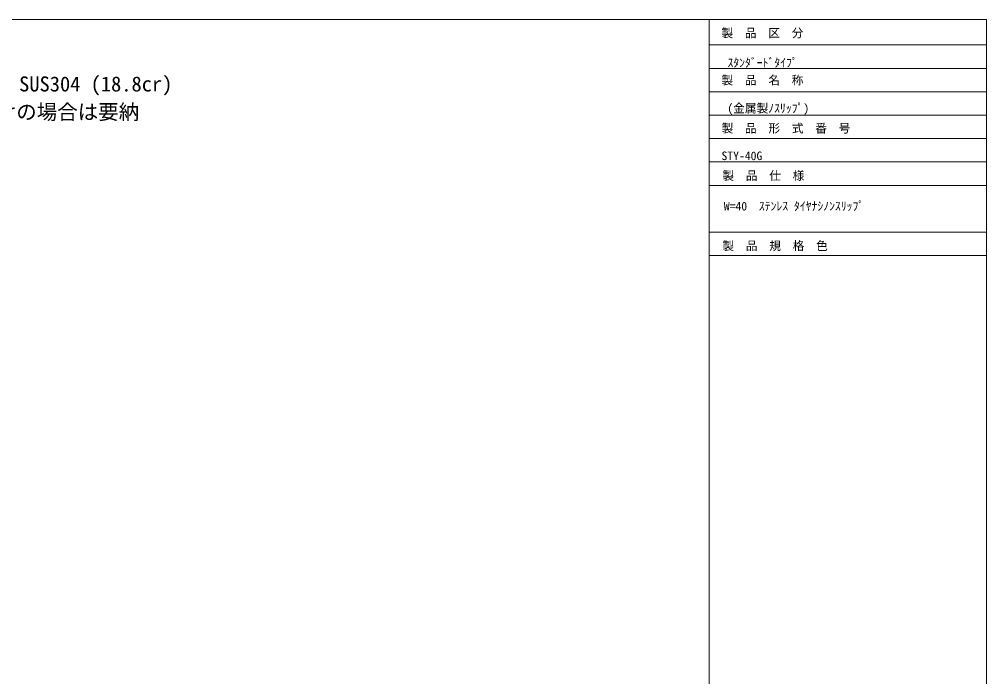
# Model space of a CAD drawing. Units: millimetres, scale not verified. Extents: x -101 to 101, y -70 to 70.
# Drawn here: x -2.1 to 101.2, y 0 to 70.2 of the extents above; entities that cross this region are included whole.
import ezdxf
from ezdxf.enums import TextEntityAlignment as Align

# ---------------------------------------------------------------- set-up
doc = ezdxf.new("R2010")
doc.units = ezdxf.units.MM
doc.header["$LTSCALE"] = 0.5
doc.layers.add('0-A_一般', color=140, linetype='Continuous', lineweight=18)
doc.styles.add('ＭＳ ゴシック', font='')
doc.styles.get('ＭＳ ゴシック').set_extended_font_data('MS Gothic')

msp = doc.modelspace()

# ---------------------------------------------------------------- linework, layer by layer
at = {"layer": '0-A_一般', "color": 7}
for points in [[(-101.25, 70.25), (101.25, 70.25), (101.25, -70.25), (-101.25, -70.25)], [(71.6144, 70.25), (101.25, 70.25), (101.25, 67.5091), (71.6144, 67.5091)], [(71.6144, 67.5091), (101.25, 67.5091), (101.25, 65.0091), (71.6144, 65.0091)], [(71.6144, 65.0091), (101.25, 65.0091), (101.25, 62.5091), (71.6144, 62.5091)], [(71.6144, 62.5091), (101.25, 62.5091), (101.25, 60.0091), (71.6144, 60.0091)], [(71.6144, 60.0091), (101.25, 60.0091), (101.25, 57.5091), (71.6144, 57.5091)], [(71.6144, 57.5091), (101.25, 57.5091), (101.25, 55.0091), (71.6144, 55.0091)], [(71.6144, 55.0091), (101.25, 55.0091), (101.25, 52.5091), (71.6144, 52.5091)], [(71.6144, 52.5091), (101.25, 52.5091), (101.25, 47.5091), (71.6144, 47.5091)], [(71.6144, 47.5091), (101.25, 47.5091), (101.25, 45.0091), (71.6144, 45.0091)], [(71.6144, 45.0091), (101.25, 45.0091), (101.25, -4.9909), (71.6144, -4.9909)]]:
    msp.add_lwpolyline(points, close=True, dxfattribs=at)

# ---------------------------------------------------------------- texts
at = {"layer": '0-A_一般', "color": 7, "style": 'ＭＳ ゴシック'}
for s, height, p in [('製\u3000品\u3000区\u3000分', 0.9169, (72.9156, 68.0538)), (' ｽﾀﾝﾀﾞｰﾄﾞﾀｲﾌﾟ', 0.9169, (72.9319, 64.874)), ('SUS304 (18.8cr)', 1.605, (-2.1345, 62.0591)), ('製\u3000品\u3000名\u3000称', 0.9169, (72.9156, 63.0077)), ('本体穴明、足付けの場合は要納', 1.605, (-19.9529, 59.0687)), (' (金属製ﾉｽﾘｯﾌﾟ)', 0.9169, (72.9143, 60.0091)), ('製\u3000品\u3000形\u3000式\u3000番\u3000号', 0.9169, (72.9257, 57.8689)), ('STY-40G      ', 0.9169, (72.9143, 54.9312)), ('製\u3000品\u3000仕\u3000様', 0.9169, (73.0156, 52.8077)), ('W=40\u3000ｽﾃﾝﾚｽ ﾀｲﾔﾅｼﾉﾝｽﾘｯﾌﾟ', 0.9169, (73.1643, 49.5468)), ('製\u3000品\u3000規\u3000格\u3000色', 0.9169, (73.0156, 45.3077))]:
    msp.add_text(s, height=height, dxfattribs=at).set_placement(p, align=Align.BOTTOM_LEFT)

doc.saveas('drawing.dxf')
